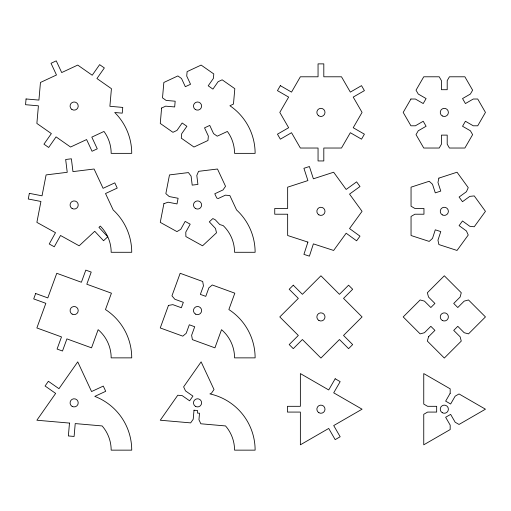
<?xml version="1.0" encoding="UTF-8"?>
<svg xmlns="http://www.w3.org/2000/svg" width="511" height="511" viewBox="0 0 511 511"><rect width="100%" height="100%" fill="white"/><g stroke="black" fill="none" stroke-linecap="round" stroke-linejoin="round"><path stroke-width="0.77" d="M26.055 98.962L25.55 104.698L38.414 105.822L36.875 123.438L51.362 133.588L43.952 144.166L48.673 147.468L56.076 136.891L70.563 147.034L86.595 139.56L92.05 151.262L97.269 148.829L91.814 137.127L103.989 131.448A37.016 37.016 0 0 1 111.168 153.357L131.729 153.357A57.583 57.583 0 0 0 114.726 112.497L122.25 113.155L122.749 107.419L109.884 106.294L111.43 88.678L96.937 78.534L104.346 67.95L99.632 64.648L92.223 75.232L77.736 65.082L61.71 72.562L56.248 60.854L51.03 63.287L56.485 74.996L40.458 82.469L38.919 100.086L26.055 98.962M69.49 423.082L68.365 435.947L74.101 436.451L75.226 423.581L102.155 425.938A37.016 37.016 0 0 1 111.168 450.146L131.729 450.146A57.583 57.583 0 0 0 94.803 396.395L105.713 391.305L103.279 386.086L91.571 391.547L77.736 361.871L58.957 388.692L48.379 381.283L45.077 386.003L55.654 393.406L36.875 420.227L69.49 423.082M161.61 108.038L160.262 123.438L172.929 132.311L176.966 130.426L182.159 123.004L186.879 126.306L181.68 133.729L181.29 138.168L193.956 147.034L207.964 140.499L208.354 136.06L204.528 127.852L209.746 125.419L213.572 133.626L217.22 136.181L227.376 131.448A37.016 37.016 0 0 1 234.555 153.357L255.123 153.357A57.583 57.583 0 0 0 229.912 105.739L233.47 104.078L234.817 88.678L222.151 79.812L218.12 81.69L212.921 89.112L208.207 85.81L213.4 78.387L213.79 73.954L201.123 65.082L187.115 71.617L186.726 76.056L190.552 84.264L185.333 86.698L181.507 78.49L177.86 75.935L163.846 82.469L162.504 97.869L166.152 100.424L175.171 101.21L174.673 106.946L165.647 106.16L161.61 108.038M194.008 410.218L193.215 419.237L190.66 422.884L160.262 420.227L177.764 395.233L182.203 395.623L189.619 400.816L192.928 396.102L185.506 390.902L183.621 386.865L201.123 361.871L214.02 389.529L211.465 393.176L209.9 393.904A57.583 57.583 0 0 1 255.123 450.146L234.555 450.146A37.016 37.016 0 0 0 225.549 425.938L200.836 423.779L198.951 419.742L199.526 413.182L197.54 413.131L197.54 410.525L194.008 410.218M29.357 193.35L28.258 199.003L40.937 201.462L36.875 222.368L55.501 232.697L49.241 243.99L54.275 246.781L60.534 235.488L79.16 245.81L94.739 231.285L103.548 240.732L107.757 236.804L98.949 227.357L100.309 226.092A37.016 37.016 0 0 1 111.168 252.287L131.729 252.287A57.583 57.583 0 0 0 113.18 209.951L105.522 193.535L117.23 188.074L114.796 182.855L103.094 188.316L94.088 169.013L72.952 171.613L71.38 158.793L65.663 159.496L67.235 172.309L46.099 174.909L42.036 195.815L29.357 193.35M163.903 203.653L160.262 222.368L176.94 231.617L180.76 229.324L185.154 221.397L190.188 224.188L185.793 232.115L185.876 236.567L202.554 245.81L216.498 232.805L215.495 228.468L209.318 221.844L212.825 218.574A37.016 37.016 0 0 1 215.297 219.807L219.711 224.54L223.198 225.607A37.016 37.016 0 0 1 234.555 252.287L255.123 252.287A57.583 57.583 0 0 0 236.567 209.951L229.854 195.553L225.421 195.164L218.191 198.536L216.747 198.006L214.773 193.771L222.988 189.945L225.543 186.298L217.482 169.013L198.555 171.338L196.812 175.439L197.917 184.426L192.2 185.129L191.095 176.142L188.418 172.584L169.492 174.909L165.851 193.624L169.211 196.55L178.103 198.274L177.004 203.927L168.113 202.203L163.903 203.653M438.892 178.115L437.965 182.472L440.769 191.088L435.289 192.864L432.491 184.247L429.183 181.271L411.048 187.167L411.048 206.233L414.9 208.462L423.958 208.462L423.958 214.218L414.9 214.218L411.048 216.447L411.048 235.514L429.183 241.409L432.491 238.426L435.289 229.816L440.769 231.592L437.965 240.208L438.892 244.565L457.032 250.454L468.242 235.028L466.428 230.959L459.102 225.638L462.487 220.976L469.813 226.303L474.24 226.769L485.45 211.337L474.24 195.911L469.813 196.377L462.487 201.698L459.102 197.042L466.428 191.721L468.242 187.652L457.032 172.22L438.892 178.115M428.518 336.794L427.362 341.093L444.321 358.051L461.273 341.093L460.124 336.794L453.717 330.387L457.786 326.318L464.192 332.725L468.498 333.875L485.45 316.922L468.498 299.963L464.192 301.12L457.786 307.52L453.717 303.451L460.124 297.044L461.273 292.746L444.321 275.793L427.362 292.746L428.518 297.044L434.925 303.451L430.85 307.52L424.443 301.12L420.144 299.963L403.192 316.922L420.144 333.875L424.443 332.725L430.85 326.318L434.925 330.387L428.518 336.794M307.909 242.093L303.917 254.376L309.398 256.158L313.384 243.875L333.638 250.454L346.158 233.227L356.608 240.815L359.993 236.159L349.543 228.57L362.063 211.337L349.543 194.11L359.993 186.521L356.608 181.859L346.158 189.453L333.638 172.22L313.384 178.805L309.398 166.522L303.917 168.298L307.909 180.581L287.655 187.167L287.655 208.462L274.739 208.462L274.739 214.218L287.655 214.218L287.655 235.514L307.909 242.093M35.668 293.499L33.7 298.909L45.837 303.33L36.875 327.953L61.499 336.915L57.079 349.051L62.489 351.019L66.909 338.882L91.533 347.844L98.144 329.678A37.016 37.016 0 0 1 111.168 357.866L131.729 357.866A57.583 57.583 0 0 0 105.47 309.551L111.43 293.186L86.806 284.225L91.22 272.088L85.81 270.121L81.39 282.257L56.766 273.289L47.804 297.913L35.668 293.499M168.464 305.418L160.262 327.953L182.797 336.155L186.208 333.287L189.306 324.779L194.717 326.746L191.619 335.261L192.392 339.643L214.92 347.844L221.531 329.678A37.016 37.016 0 0 1 234.555 357.866L255.123 357.866A57.583 57.583 0 0 0 228.864 309.551L234.817 293.186L212.282 284.985L208.871 287.846L205.773 296.361L200.363 294.393L203.461 285.879L202.688 281.491L180.159 273.289L171.958 295.824L174.819 299.235L183.334 302.333L181.36 307.743L172.852 304.645L168.464 305.418M280.341 85.65L277.46 90.639L288.645 97.096L279.798 112.407L288.645 127.724L277.46 134.182L280.341 139.171L291.526 132.713L300.366 148.03L318.053 148.03L318.053 160.946L323.808 160.946L323.808 148.03L341.495 148.03L350.335 132.713L361.52 139.171L364.4 134.182L353.216 127.724L362.063 112.407L353.216 97.096L364.4 90.639L361.52 85.65L350.335 92.108L341.495 76.791L323.808 76.791L323.808 63.875L318.053 63.875L318.053 76.791L300.366 76.791L291.526 92.108L280.341 85.65M410.921 99.019L403.192 112.407L410.921 125.795L415.373 125.795L423.217 121.267L426.097 126.255L418.253 130.784L416.024 134.642L423.753 148.03L439.217 148.03L441.44 144.172L441.44 135.115L447.202 135.115L447.202 144.172L449.425 148.03L464.882 148.03L472.618 134.642L470.388 130.784L462.544 126.255L465.425 121.267L473.269 125.795L477.721 125.795L485.45 112.407L477.721 99.019L473.269 99.019L465.425 103.554L462.544 98.566L470.388 94.037L472.618 90.179L464.882 76.791L449.425 76.791L447.202 80.649L447.202 89.706L441.44 89.706L441.44 80.649L439.217 76.791L423.753 76.791L416.024 90.179L418.253 94.037L426.097 98.566L423.217 103.554L415.373 99.019L410.921 99.019M335.178 378.766L328.72 389.95L300.366 373.579L300.366 406.315L287.45 406.315L287.45 412.077L300.366 412.077L300.366 444.819L328.72 428.448L335.178 439.632L340.166 436.752L333.709 425.567L362.063 409.196L333.709 392.825L340.166 381.64L335.178 378.766M450.178 393.285L445.649 401.135L450.638 404.009L455.167 396.166L459.025 393.943L485.45 409.196L459.025 424.456L455.167 422.227L450.638 414.383L445.649 417.263L450.178 425.107L450.178 429.559L423.753 444.819L423.753 414.3L427.611 412.077L436.669 412.077L436.669 406.315L427.611 406.315L423.753 404.092L423.753 373.579L450.178 388.833L450.178 393.285M293.269 285.189L289.2 289.258L298.328 298.392L279.798 316.922L298.328 335.446L289.2 344.58L293.269 348.655L302.403 339.521L320.927 358.051L339.457 339.521L348.591 348.655L352.66 344.58L343.533 335.446L362.063 316.922L343.533 298.392L352.66 289.258L348.591 285.189L339.457 294.317L320.927 275.793L302.403 294.317L293.269 285.189M442.283 412.722A4.069 4.069 0 0 0 448.39 409.196A4.069 4.069 0 0 0 442.283 405.67A4.069 4.069 0 0 0 442.283 412.722M318.896 412.722A4.069 4.069 0 0 0 325.002 409.196A4.069 4.069 0 0 0 318.896 405.67A4.069 4.069 0 0 0 318.896 412.722M195.502 406.373A4.069 4.069 0 0 0 201.615 402.847A4.069 4.069 0 0 0 195.502 399.321A4.069 4.069 0 0 0 195.502 406.373M72.115 406.373A4.069 4.069 0 0 0 78.221 402.847A4.069 4.069 0 0 0 72.115 399.321A4.069 4.069 0 0 0 72.115 406.373M442.283 320.448A4.069 4.069 0 0 0 448.39 316.922A4.069 4.069 0 0 0 442.283 313.396A4.069 4.069 0 0 0 442.283 320.448M318.896 320.448A4.069 4.069 0 0 0 325.002 316.922A4.069 4.069 0 0 0 318.896 313.396A4.069 4.069 0 0 0 318.896 320.448M195.502 314.093A4.069 4.069 0 0 0 201.615 310.567A4.069 4.069 0 0 0 195.502 307.041A4.069 4.069 0 0 0 195.502 314.093M72.115 314.093A4.069 4.069 0 0 0 78.221 310.567A4.069 4.069 0 0 0 72.115 307.041A4.069 4.069 0 0 0 72.115 314.093M442.283 214.863A4.069 4.069 0 0 0 448.39 211.337A4.069 4.069 0 0 0 442.283 207.811A4.069 4.069 0 0 0 442.283 214.863M318.896 214.863A4.069 4.069 0 0 0 325.002 211.337A4.069 4.069 0 0 0 318.896 207.811A4.069 4.069 0 0 0 318.896 214.863M195.502 208.514A4.069 4.069 0 0 0 201.615 204.988A4.069 4.069 0 0 0 195.502 201.462A4.069 4.069 0 0 0 195.502 208.514M72.115 208.514A4.069 4.069 0 0 0 78.221 204.988A4.069 4.069 0 0 0 72.115 201.462A4.069 4.069 0 0 0 72.115 208.514M442.283 115.933A4.069 4.069 0 0 0 448.39 112.407A4.069 4.069 0 0 0 442.283 108.881A4.069 4.069 0 0 0 442.283 115.933M318.647 115.78A4.069 4.069 0 0 0 324.99 112.701A4.069 4.069 0 0 0 319.151 108.747A4.069 4.069 0 0 0 318.647 115.78M195.259 109.431A4.069 4.069 0 0 0 201.602 106.352A4.069 4.069 0 0 0 195.764 102.398A4.069 4.069 0 0 0 195.259 109.431M71.866 109.431A4.069 4.069 0 0 0 78.215 106.352A4.069 4.069 0 0 0 72.37 102.398A4.069 4.069 0 0 0 71.866 109.431"/></g></svg>
